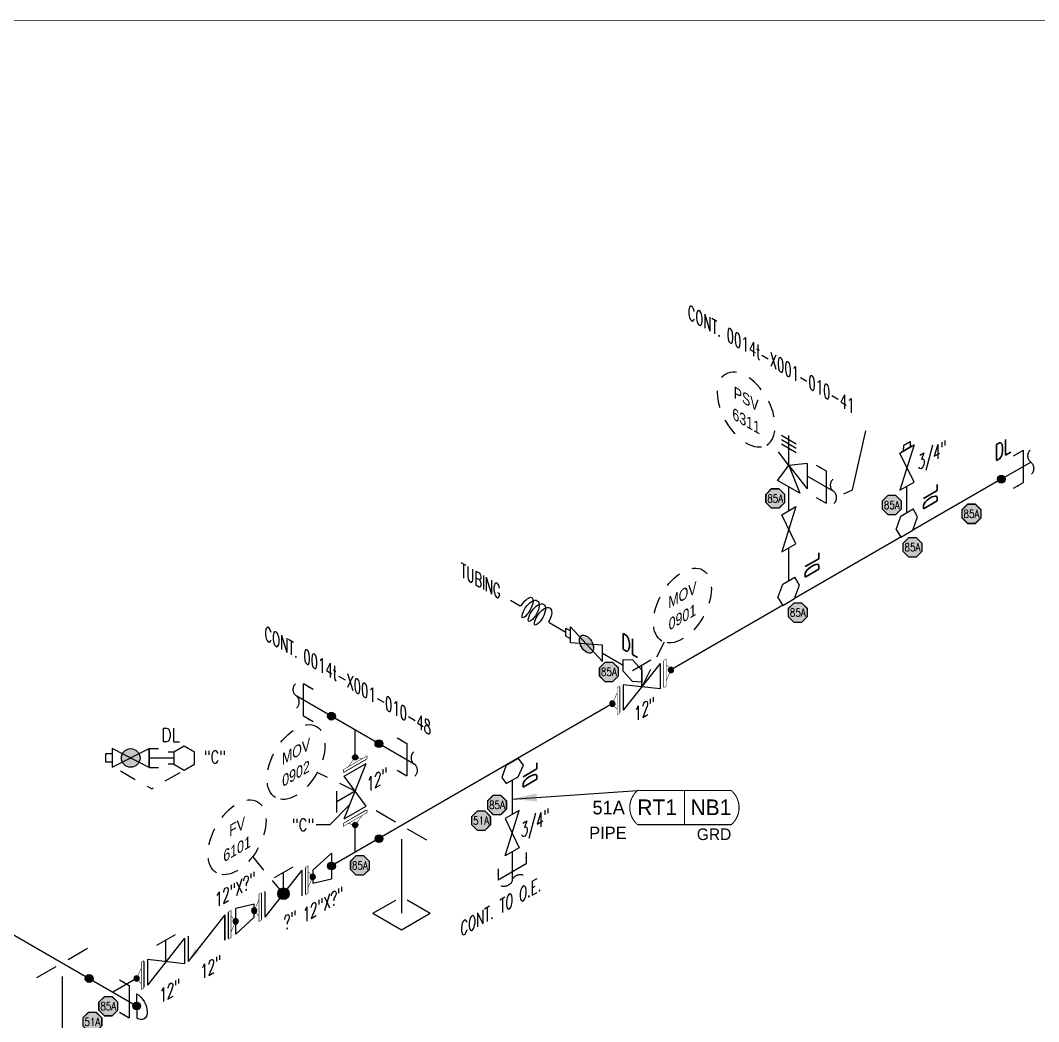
# Model space of a CAD drawing. Header units: inches. Extents: x 0 to 17.2, y 0 to 11.2.
# Drawn here: x 5.85 to 13.31, y 3.79 to 11.13 of the extents above; entities that cross this region are included whole.
import ezdxf
from ezdxf.enums import TextEntityAlignment as Align

# ---------------------------------------------------------------- set-up
doc = ezdxf.new("R2010")
doc.units = ezdxf.units.IN
doc.header["$MEASUREMENT"] = 0
doc.linetypes.add('HIDDEN2', pattern=[0.1875, 0.125, -0.0625])
for name, color, linetype in [('3', 1, 'Continuous'), ('BORDER', 3, 'Continuous'), ('COMP', 1, 'Continuous'), ('Continuation', 7, 'Continuous'), ('DL', 20, 'Continuous'), ('FITTINGS', 4, 'Continuous'), ('PART_PCML', 7, 'Continuous'), ('PART_SelectedCML_RT', 132, 'Continuous'), ('PIPE-ANNO', 150, 'HIDDEN2'), ('TEXT', 7, 'Continuous'), ('UNAS.PIPE', 251, 'Continuous'), ('WELD POINTS', 41, 'Continuous'), ('Welds', 7, 'Continuous')]:
    doc.layers.add(name, color=color, linetype=linetype)
doc.layers.add('PIPE', color=7, linetype='Continuous', lineweight=30)
doc.styles.add('CMLPAS', font='')
doc.styles.add('ISO00', font='romand.shx', dxfattribs={"width": 0.85, "height": 0.05})
doc.styles.add('ISO30', font='simplex.shx', dxfattribs={"width": 0.85, "oblique": 30, "height": 0.075})
doc.styles.add('ISO330', font='romand.shx', dxfattribs={"width": 0.85, "height": 0.05})
doc.styles.add('PART_Standard', font='romans', dxfattribs={"width": 0.8, "height": 0.09})
doc.styles.add('Richmond', font='arial.ttf')
doc.styles.add('SIMPLEX', font='ROMANS')
doc.styles.get("Standard").update_dxf_attribs({"font": 'arial.ttf'})
doc.styles.get('CMLPAS').set_extended_font_data('Cordia New')
doc.dimstyles.new('Richmond', dxfattribs={"dimtxt": 0.18, "dimasz": 0.18, "dimexe": 0.18, "dimexo": 0.0625, "dimgap": 0.09, "dimtad": 0, "dimtih": 1, "dimtoh": 1, "dimdec": 4, "dimzin": 0, "dimdsep": 46, "dimtxsty": 'Richmond', "dimcen": 0.09, "dimadec": 0, "dimazin": 0, "dimtfac": 1, "dimtdec": 4, "dimtofl": 0, "dimtmove": 0, "dimatfit": 3, "dimfxl": 1, "dimtolj": 1, "dimtzin": 0, "dimarcsym": 0})
doc.dimstyles.get("Standard").update_dxf_attribs({"dimtxt": 0.18, "dimasz": 0.18, "dimexe": 0.18, "dimexo": 0.0625, "dimgap": 0.09, "dimtad": 0, "dimtih": 1, "dimtoh": 1, "dimdec": 4, "dimzin": 0, "dimdsep": 46, "dimtxsty": 'Standard', "dimcen": 0.09, "dimadec": 0, "dimazin": 0, "dimtfac": 1, "dimtdec": 4, "dimtofl": 0, "dimtmove": 0, "dimatfit": 3, "dimfxl": 1, "dimtolj": 1, "dimtzin": 0, "dimarcsym": 0})

# ---------------------------------------------------------------- blocks, each defined once
blk = doc.blocks.new('O-let 4')
at = {"layer": 'FITTINGS', "linetype": 'ByBlock'}
for p, q in [((-0.1013, 0.0417), (-0.0338, 0.0377)), ((-0.1013, -0.0457), (-0.1013, 0.0417)), ((-0.0338, 0.0377), (0.0338, -0.0377)), ((-0.0338, -0.1212), (-0.1013, -0.0457)), ((0.0338, -0.0377), (0.0338, -0.1251)), ((0.0338, -0.1251), (-0.0338, -0.1212))]:
    blk.add_line(p, q, dxfattribs=at)
blk = doc.blocks.new('Bleeder Valve 6')
at = {"layer": 'FITTINGS', "linetype": 'ByBlock'}
for p, q in [((-0.2706, 0.1266), (-0.2706, 0.1855)), ((-0.2706, 0.1855), (-0.2362, 0.1656)), ((-0.2362, 0.1362), (-0.2362, 0.1953)), ((-0.2362, 0.1953), (0, -0.0594)), ((-0.2362, 0.1068), (-0.2706, 0.1266)), ((-0.2362, 0.0771), (-0.2362, 0.1362)), ((0, 0.0594), (-0.2362, 0.0771)), ((0, -0.0594), (0, 0.0594))]:
    blk.add_line(p, q, dxfattribs=at)
blk = doc.blocks.new('Bleeder 8')
at = {"layer": 'PIPE', "linetype": 'Continuous'}
blk.add_line((-0.1351, 0.0794), (-0.2864, 0.1668), dxfattribs=at)
for name, p in [('Bleeder Valve 6', (-0.2864, 0.1668)), ('O-let 4', (-0.0338, 0.0814))]:
    blk.add_blockref(name, p)
blk = doc.blocks.new('DL_330')
at = {"layer": 'DL', "style": 'ISO330', "oblique": 330, "width": 0.85}
blk.add_text('DL', height=0.1, rotation=330, dxfattribs=at).set_placement((0, 0))
blk = doc.blocks.new('3-Loop')
at = {"layer": 'PIPE', "ltscale": 0.5}
for points in [[(-0.4677, 0), (-0.3865, 0)], [(-0.1397, 0), (0, 0)]]:
    blk.add_lwpolyline(points, dxfattribs=at)
for centre, major_axis, ratio, start_param, end_param in [((-0.3432, -0.0009), (0.0023, -0.0946), 0.379153, 4.759988, 8.496899), ((-0.2982, -0.0017), (-0.0037, 0.0937), 0.498281, 0.882377, 5.362584), ((-0.2457, -0.0017), (-0.0037, 0.0937), 0.498281, 0.882377, 5.362568), ((-0.193, -0.0017), (-0.0037, 0.0937), 0.498281, 0.882377, 4.632135)]:
    blk.add_ellipse(centre, major_axis=major_axis, ratio=ratio, start_param=start_param, end_param=end_param, dxfattribs=at)
at = {"layer": 'PIPE'}
for points in [[(-0.3159, 0.0565), (-0.3266, 0.0807), (-0.3367, 0.0564), (-0.3367, 0.0564)], [(-0.2633, 0.0565), (-0.2741, 0.0807), (-0.2841, 0.0564), (-0.2841, 0.0564)], [(-0.2107, 0.0565), (-0.2214, 0.0807), (-0.2314, 0.0564), (-0.2314, 0.0564)], [(-0.3791, -0.0064), (-0.3793, 0), (-0.3865, 0), (-0.3865, 0)], [(-0.1397, 0), (-0.1462, 0), (-0.1461, -0.0074), (-0.1461, -0.0074)]]:
    blk.add_open_spline(points, degree=3, dxfattribs=at)
blk = doc.blocks.new('1_Text_330')
at = {"layer": 'TEXT', "style": 'PART_Standard', "oblique": 330, "width": 0.8}
blk.add_attdef('3/4"', (0, 0), '', height=0.09, rotation=330, dxfattribs=at)
blk = doc.blocks.new('Border')
at = {"layer": 'BORDER', "const_width": 0.005}
blk.add_lwpolyline([(0.25, 0.25), (17.25, 0.25), (17.25, 11.25), (0.25, 11.25)], close=True, dxfattribs=at)
blk = doc.blocks.new('*U90')
blk.add_wipeout([(-0.0436, 0.0252), (-0.079, 0.1231), (-0.0454, 0.1812), (0.0436, 0.1298), (0.079, 0.0319), (0.0436, -0.0252)])
at = {"layer": 'FITTINGS', "linetype": 'Continuous'}
for p, q in [((-0.079, 0.1231), (-0.0454, 0.1812)), ((0.0436, 0.1298), (-0.0454, 0.1812)), ((-0.0436, 0.0252), (-0.079, 0.1231)), ((0.079, 0.0319), (0.0436, 0.1298)), ((0.0436, -0.0252), (-0.0436, 0.0252)), ((0.079, 0.0319), (0.0436, -0.0252))]:
    blk.add_line(p, q, dxfattribs=at)
blk = doc.blocks.new('DL_Vert_330')
at = {"layer": 'DL', "style": 'ISO30', "oblique": 330, "width": 0.85}
blk.add_text('DL', height=0.1, rotation=90, dxfattribs=at).set_placement((0, 0))
blk = doc.blocks.new('*U95')
blk.add_wipeout([(0.0515, -0.1067), (-0.0515, -0.1661), (0, 0), (-0.0515, 0.1067), (0.0515, 0.1661), (0, 0)]).dxf.layer = 'FITTINGS'
at = {"layer": 'FITTINGS'}
blk.add_lwpolyline([(0.0515, -0.1067), (-0.0515, 0.1067), (0.0515, 0.1661), (-0.0515, -0.1661)], close=True, dxfattribs=at)
blk = doc.blocks.new('3_VALVE_THREAD_PSV_330')
at = {"color": 0, "linetype": 'ByBlock', "lineweight": -2}
for p, q in [((0.0538, 0.1564), (-0.0538, 0.2186)), ((0.0538, 0.1252), (-0.0538, 0.1873)), ((0.0538, 0.0939), (-0.0538, 0.1561))]:
    blk.add_line(p, q, dxfattribs=at)
blk.add_wipeout([(0.1353, 0.0156), (0, 0), (-0.0812, -0.1094), (0.0812, -0.2031), (0, 0), (0.1353, -0.1719)], dxfattribs=at)
for p, q in [((0, 0), (0, 0.2187)), ((0.1353, 0.0156), (0, 0)), ((0.1353, 0.0156), (0.1353, -0.1719)), ((-0.0812, -0.1094), (0, 0)), ((0, 0), (0.1353, -0.1719)), ((0, 0), (0.0812, -0.2031)), ((0.0812, -0.2031), (-0.0812, -0.1094))]:
    blk.add_line(p, q, dxfattribs=at)
blk = doc.blocks.new('1_BREAK-PIPE_PIPE_00')
at = {"color": 0, "linetype": 'ByBlock', "lineweight": -2}
for centre, major_axis in [((-0.03, 0.092), (0, -0.101)), ((0.03, -0.092), (0, 0.101))]:
    blk.add_ellipse(centre, major_axis=major_axis, ratio=0.711978, start_param=0.427466, end_param=3.141593, dxfattribs=at)
blk = doc.blocks.new('1_Tilde_00')
at = {"layer": 'PIPE-ANNO', "xscale": -0.5000000000000001, "yscale": 0.5, "zscale": 0.5}
blk.add_blockref('1_BREAK-PIPE_PIPE_00', (0, 0), dxfattribs=at)
blk = doc.blocks.new('2_PLUG_PIPE_30')
at = {"color": 0, "linetype": 'ByBlock', "lineweight": -2}
blk.add_wipeout([(0, 0.0231), (0, -0.0231), (0.0551, -0.0133), (0.0551, 0.0037), (0.0903, 0.0241), (0.0903, 0.0802), (0.0551, 0.0599), (0.0551, 0.0769)], dxfattribs=at)
for p, q in [((0.0551, 0.0769), (0, 0.0231)), ((0.0903, 0.0802), (0.0551, 0.0599)), ((0.0551, 0.0769), (0.0551, -0.0133)), ((0.0903, 0.0241), (0.0903, 0.0802)), ((0, 0.0231), (0, -0.0231)), ((0.0551, 0.0037), (0.0903, 0.0241)), ((0, -0.0231), (0.0551, -0.0133))]:
    blk.add_line(p, q, dxfattribs=at)
blk = doc.blocks.new('1_ID-BUBBLE_INSTRUMENT_330')
at = {"color": 0, "linetype": 'ByBlock', "lineweight": -2, "extrusion": (0, 0, -1)}
blk.add_ellipse((0, 0), major_axis=(0.1502, -0.2601), ratio=0.57735, dxfattribs=at)
at = {"color": 0, "linetype": 'ByBlock', "lineweight": -2, "oblique": 330}
for tag, p in [('INST.TYPE', (0.0187, 0.067)), ('NUM', (0.0187, -0.0943))]:
    blk.add_attdef(tag, text='', height=0.075, rotation=330, dxfattribs=at).set_placement(p, align=Align.MIDDLE_CENTER)
blk = doc.blocks.new('2_WELD_SINGLE_00')
at = {"linetype": 'ByBlock', "lineweight": -2}
h = blk.add_hatch(color=0, dxfattribs=at)
edge = h.paths.add_edge_path()
edge.add_arc((0, 0), 0.0286, 0, 360)
at = {"color": 0, "linetype": 'ByBlock', "lineweight": -2}
blk.add_circle((0, 0), 0.0286, dxfattribs=at)
blk = doc.blocks.new('3_VALVE_FLANGE_GATE_30')
at = {"color": 0, "linetype": 'ByBlock', "lineweight": -2}
blk.add_wipeout([(-0.1624, -0.1875), (-0.1353, -0.1719), (0, 0), (0.1353, -0.0156), (0.1624, 0), (0.1624, 0.1875), (0.1353, 0.1719), (0, 0), (-0.1353, 0.0156), (-0.1624, 0)], dxfattribs=at)
for p, q in [((0.1353, 0.1719), (-0.1353, -0.1719)), ((0.0677, 0.1953), (-0.0677, 0.1172)), ((0, 0), (0, 0.1563)), ((0.1353, 0.1719), (0.1353, -0.0156)), ((0.1624, 0.1875), (0.1624, 0)), ((-0.1624, 0), (-0.1624, -0.1875)), ((-0.1353, 0.0156), (-0.1353, -0.1719)), ((0.1353, -0.0156), (-0.1353, 0.0156))]:
    blk.add_line(p, q, dxfattribs=at)
blk = doc.blocks.new('AM9A04')
at = {"linetype": 'Continuous', "const_width": 0.01}
blk.add_lwpolyline([(0, -0.289), (0, 0.289), (-0.05, 0.318), (-0.05, -0.26)], close=True, dxfattribs=at)
at = {"const_width": 0.01}
blk.add_lwpolyline([(-0.05, -0.144), (-0.15, 0.087), (-0.05, 0.202)], dxfattribs=at)
blk = doc.blocks.new('A09')
at = {"layer": 'Welds'}
h = blk.add_hatch(color=256, dxfattribs=at)
h.dxf.hatch_style = 1
h.paths.add_polyline_path([(-0.03, 0, 1), (0.03, 0, 1)])
blk.add_circle((0, 0), 0.03, dxfattribs=at)
blk = doc.blocks.new('*U81')
blk.add_wipeout([(0.052, -0.03), (0.0173, -0.07), (0.0173, -0.1101), (0, -0.1001), (0, 0.1001), (0.0173, 0.0901), (0.0173, 0.05)]).dxf.layer = 'COMP'
at = {"layer": '3', "xscale": 0.65, "yscale": 0.65, "zscale": 0.65}
blk.add_blockref('A09', (0.052, -0.03), dxfattribs=at)
at = {"layer": 'COMP', "xscale": 0.3466300616258731, "yscale": 0.3466300616258731, "zscale": 0.3466300616258731, "rotation": 180}
blk.add_blockref('AM9A04', (0, 0), dxfattribs=at)
blk = doc.blocks.new('1_Text_30')
at = {"layer": 'TEXT', "style": 'PART_Standard', "oblique": 30, "width": 0.8}
blk.add_attdef('TEXT', (0, 0), '', height=0.09, rotation=30, dxfattribs=at)
blk = doc.blocks.new('4_SUPPORT_I-BEAM_30')
at = {"color": 0, "linetype": 'ByBlock', "lineweight": -2}
for p, q in [((-0.0435, 0.0251), (-0.1857, 0.1072)), ((0.1857, -0.1072), (0.0435, -0.0251))]:
    blk.add_line(p, q, dxfattribs=at)
blk = doc.blocks.new('4_SUPPORT_PLATE_00')
at = {"color": 0, "linetype": 'ByBlock', "lineweight": -2}
for p, q in [((0, -0.1), (0, -0.6425)), ((-0.2097, -0.6425), (-0.042, -0.5457)), ((0.0407, -0.5449), (0.2097, -0.6425)), ((-0.2097, -0.6425), (0, -0.7636)), ((0, -0.7636), (0.2097, -0.6425))]:
    blk.add_line(p, q, dxfattribs=at)
blk = doc.blocks.new('DL_30')
at = {"layer": 'DL', "style": 'ISO30', "oblique": 30, "width": 0.85}
blk.add_text('DL', height=0.1, rotation=30, dxfattribs=at).set_placement((-0.2098, 0.0365))
blk = doc.blocks.new('1_ID-BUBBLE_INSTRUMENT_30')
at = {"color": 0, "linetype": 'ByBlock', "lineweight": -2}
blk.add_ellipse((0, 0), major_axis=(-0.1502, -0.2601), ratio=0.57735, dxfattribs=at)
at = {"color": 0, "linetype": 'ByBlock', "lineweight": -2, "oblique": 30}
for tag, p in [('INST.TYPE', (-0.0187, 0.067)), ('NUM', (-0.0187, -0.0943))]:
    blk.add_attdef(tag, text='', height=0.075, rotation=30, dxfattribs=at).set_placement(p, align=Align.MIDDLE_CENTER)
blk = doc.blocks.new('2_REDUCER_THREAD_CONCENTRIC_30')
at = {"color": 0, "linetype": 'ByBlock', "lineweight": -2}
blk.add_wipeout([(0.0677, 0.0859), (-0.0677, 0.0547), (-0.0677, -0.1328), (0.0677, -0.0078)], dxfattribs=at)
for p, q in [((0.0677, 0.0859), (-0.0677, 0.0547)), ((0.0677, -0.0078), (0.0677, 0.0859)), ((-0.0677, -0.1328), (-0.0677, 0.0547)), ((0.0677, -0.0078), (-0.0677, -0.1328))]:
    blk.add_line(p, q, dxfattribs=at)
blk = doc.blocks.new('3_VALVE_FLANGE_BUTTERFLY_30')
at = {"color": 0, "linetype": 'ByBlock', "lineweight": -2}
blk.add_wipeout([(-0.1624, 0), (0.1624, 0.1875), (0.1624, 0), (-0.1624, -0.1875)], dxfattribs=at)
at = {"linetype": 'ByBlock', "lineweight": -2}
blk.add_hatch(color=0, dxfattribs=at).paths.add_polyline_path([(-0.0424, 0, 1), (0.0424, 0, 1)])
at = {"color": 0, "linetype": 'ByBlock', "lineweight": -2}
for p, q in [((0.1353, 0.1719), (-0.1353, -0.1719)), ((0.0677, 0.1953), (-0.0677, 0.1172)), ((0, 0), (0, 0.1563)), ((0.1353, 0.1719), (0.1353, -0.0156)), ((0.1624, 0.1875), (0.1624, 0)), ((-0.1624, 0), (-0.1624, -0.1875)), ((-0.1353, 0.0156), (-0.1353, -0.1719))]:
    blk.add_line(p, q, dxfattribs=at)
blk.add_circle((0, 0), 0.0424, dxfattribs=at)
blk = doc.blocks.new('3_VALVE_FLANGE_CHECK_30')
at = {"color": 0, "linetype": 'ByBlock', "lineweight": -2}
blk.add_wipeout([(0.1624, 0.1875), (-0.1624, 0), (-0.1624, -0.1875), (0.1624, 0)], dxfattribs=at)
for p, q in [((-0.1353, -0.1719), (0.1353, 0.1719)), ((0.1353, -0.0156), (0.1353, 0.1719)), ((0.1353, 0.1719), (0.1353, -0.0156)), ((0.1624, 0.1875), (0.1624, 0)), ((-0.1624, 0), (-0.1624, -0.1875)), ((-0.1353, -0.1719), (-0.1353, 0.0156)), ((-0.1353, 0.0156), (-0.1353, -0.1719))]:
    blk.add_line(p, q, dxfattribs=at)
blk.add_solid([(0.0541, 0.0979), (0.1353, 0.1719), (0.0825, 0.0756)], dxfattribs=at)
blk = doc.blocks.new('*U103')
at = {"layer": 'WELD POINTS'}
for p, rotation in [((0.174, 0.1004), 120.0000000000007), ((-0.174, -0.1004), 29.99999999999995)]:
    blk.add_blockref('2_WELD_SINGLE_00', p, dxfattribs=dict(at, rotation=rotation))
blk = doc.blocks.new('O-let 5')
at = {"layer": 'FITTINGS', "linetype": 'Continuous'}
for p, q in [((-0.0504, 0), (-0.1007, -0.0872)), ((0.0504, 0), (-0.0504, 0)), ((0.1007, -0.0872), (0.0504, 0)), ((-0.1007, -0.0872), (-0.0504, -0.1744)), ((0.0504, -0.1744), (0.1007, -0.0872)), ((-0.0504, -0.1744), (0.0504, -0.1744))]:
    blk.add_line(p, q, dxfattribs=at)
blk = doc.blocks.new('Bleeder Valve 7')
at = {"layer": 'FITTINGS'}
for p, q in [((-0.0264, 0.2338), (-0.0264, 0.277)), ((0.0272, 0.277), (-0.0264, 0.277)), ((0.0272, 0.2338), (0.0272, 0.277))]:
    blk.add_line(p, q, dxfattribs=at)
at = {"layer": 'FITTINGS', "linetype": 'ByBlock'}
for p, q in [((-0.0594, 0), (0.0594, 0.2338)), ((0.0004, 0.2338), (-0.0587, 0.2338)), ((-0.0587, 0.2338), (0.0594, 0)), ((0.0594, 0.2338), (0.0004, 0.2338)), ((0.0594, 0), (-0.0594, 0))]:
    blk.add_line(p, q, dxfattribs=at)
blk = doc.blocks.new('3_Bleeder_00')
at = {"layer": 'PIPE', "linetype": 'Continuous'}
blk.add_line((0, 0.0981), (0, 0.2158), dxfattribs=at)
for name, p, xscale, yscale, zscale in [('Bleeder Valve 7', (0.0007, 0.2158), 0.75, 0.75, 0.75), ('O-let 5', (0, 0.0981), 0.5625, 0.5625, 0.5625)]:
    blk.add_blockref(name, p, dxfattribs=dict(xscale=xscale, yscale=yscale, zscale=zscale))
blk = doc.blocks.new('2_SOCKET_SINGLE_00')
at = {"color": 0, "linetype": 'ByBlock', "lineweight": -2}
for p, q in [((0, -0.125), (0, 0.125)), ((0, 0.125), (0.125, 0.125)), ((0, -0.125), (0.125, -0.125))]:
    blk.add_line(p, q, dxfattribs=at)
blk = doc.blocks.new('1_Cont_0')
at = {"layer": 'Continuation', "style": 'PART_Standard', "width": 0.8}
blk.add_attdef('CONT', (0, 0), '', height=0.09, dxfattribs=at)
blk = doc.blocks.new('DL_00')
at = {"layer": 'DL', "style": 'ISO00', "width": 0.85}
blk.add_text('DL', height=0.1, dxfattribs=at).set_placement((0, 0))
blk = doc.blocks.new('1_Cont_330')
at = {"layer": 'Continuation', "style": 'PART_Standard', "oblique": 330, "width": 0.8}
blk.add_attdef('CONT.', (0, 0), '', height=0.09, rotation=330, dxfattribs=at)
blk = doc.blocks.new('*U110')
at = {"layer": 'WELD POINTS'}
for p, rotation in [((-0.174, 0.1004), 330.000000000002), ((0.174, -0.1004), 59.99999999999746)]:
    blk.add_blockref('2_WELD_SINGLE_00', p, dxfattribs=dict(at, rotation=rotation))
blk = doc.blocks.new('O-let 1')
at = {"layer": 'FITTINGS', "linetype": 'ByBlock'}
for p, q in [((-0.0439, -0.0254), (0.0439, 0.0254)), ((0.0827, -0.0263), (0.0439, 0.0254)), ((-0.0439, -0.0254), (-0.0768, -0.1149)), ((0.0437, -0.1104), (0.0827, -0.0263)), ((-0.0768, -0.1149), (-0.0428, -0.1603)), ((-0.0428, -0.1603), (0.0437, -0.1104))]:
    blk.add_line(p, q, dxfattribs=at)
blk = doc.blocks.new('1_Tilde_30')
at = {"layer": 'PIPE-ANNO', "xscale": -0.5000000000000001, "yscale": 0.5000000000000001, "zscale": 0.5000000000000001, "rotation": 114.4010914305396}
blk.add_blockref('1_BREAK-PIPE_PIPE_00', (0, 0), dxfattribs=at)
blk = doc.blocks.new('1_Cont_30')
at = {"layer": 'Continuation', "style": 'PART_Standard', "oblique": 30, "width": 0.8}
blk.add_attdef('CONT', (0, 0), '', height=0.09, rotation=30, dxfattribs=at)
blk = doc.blocks.new('PART_PCML')
blk.add_hatch(color=0).paths.add_polyline_path([(-0.0699, -0.029), (-0.029, -0.0699), (0.029, -0.0699), (0.0699, -0.029), (0.0699, 0.029), (0.029, 0.0699), (-0.029, 0.0699), (-0.0699, 0.029)])
at = {"color": 7, "const_width": 0.009}
blk.add_lwpolyline([(-0.0699, 0.029), (-0.029, 0.0699), (0.029, 0.0699), (0.0699, 0.029), (0.0699, -0.029), (0.029, -0.0699), (-0.029, -0.0699), (-0.0699, -0.029), (-0.0699, 0.029), (-0.029, 0.0699)], dxfattribs=at)
at = {"color": 18, "true_color": 0x000000}
blk.add_lwpolyline([(-0.029, 0.0699), (-0.0699, 0.029), (-0.0699, -0.029), (-0.029, -0.0699), (0.029, -0.0699), (0.0699, -0.029), (0.0699, 0.029), (0.029, 0.0699)], close=True, dxfattribs=at)
at = {"color": 7, "true_color": 0xffffff, "style": 'SIMPLEX', "width": 0.8, "flags": 1}
for tag, p in [('CIRCUIT', (-0.0939, 0.0889)), ('DM', (-0.0527, -0.1332)), ('TYPE', (-0.0749, -0.2043))]:
    blk.add_attdef(tag, p, '', height=0.0586, dxfattribs=at)
at = {"color": 7, "true_color": 0xffffff, "style": 'SIMPLEX', "width": 0.8}
blk.add_attdef('DMDISP', text='', height=0.0586, dxfattribs=at).set_placement((0, 0), align=Align.MIDDLE_CENTER)
blk = doc.blocks.new('CMLPAS')
at = {"const_width": 0.008}
blk.add_lwpolyline([(0.0625, 0.125, 0.454441), (0.0625, -0.125), (0.75, -0.125, 0.454441), (0.75, 0.125)], format="xyb", close=True, dxfattribs=at)
blk.add_lwpolyline([(0.4063, -0.125), (0.4063, 0.125)], dxfattribs=at)
at = {"style": 'CMLPAS', "flags": 1}
for tag, p in [('STATE', (0.75, 0.6229)), ('DL', (0.75, 0.4817)), ('CIRCUIT', (0.75, 0.3405)), ('SUBSINTERVAL(MONTHS)', (-0.0251, -0.3355)), ('OLD_ID', (0.75, -0.3366)), ('OLD_NDE', (0.75, -0.4778)), ('OLD_ENTY', (0.7411, -0.6357)), ('SIZE', (0.7473, -0.7611)), ('SPEC', (0.7473, -0.9022)), ('JUSTIFY', (0.7473, -1.0434)), ('COMMENTS', (0.7473, -1.1846)), ('OLD_ASSET', (0.75, -1.3262)), ('SCHED', (0.7371, -1.4689)), ('NOM_THICK', (0.7521, -1.6102)), ('CORR_ALLOW', (0.763, -1.7453)), ('TML_STATUS', (0.7723, -1.8777)), ('FLOW_ORDER', (0.7785, -2.1301))]:
    blk.add_attdef(tag, text='', height=0.1, dxfattribs=at).set_placement(p, align=Align.MIDDLE_RIGHT)
at = {"style": 'CMLPAS'}
for tag, height, p in [('CHILD', 0.25, (0.75, 0.269)), ('###', 0.115, (0.75, 0.002)), ('ACCESS', 0.085, (0.75, -0.1954))]:
    blk.add_attdef(tag, text='', height=height, dxfattribs=at).set_placement(p, align=Align.MIDDLE_RIGHT)
at = {"color": 152, "style": 'CMLPAS'}
for tag, height, p in [('SPECIAL', 0.085, (0.4055, 0.1897)), ('DM-TYPE', 0.1, (-0.03, 0)), ('COMP', 0.09, (-0.0174, -0.185))]:
    blk.add_attdef(tag, text='', height=height, dxfattribs=at).set_placement(p, align=Align.MIDDLE_RIGHT)
at = {"style": 'CMLPAS'}
blk.add_attdef('NDE', text='', height=0.115, dxfattribs=at).set_placement((0.206, 0.002), align=Align.MIDDLE_CENTER)
blk = doc.blocks.new('*U108')
at = {"color": 20, "linetype": 'ByBlock', "ltscale": 0.7}
blk.add_line((-0.0541, -0.1498), (-0.0541, 0.0873), dxfattribs=at)
for points in [[(-0.1257, 0.0459), (-0.0541, 0.0873)], [(-0.1257, -0.191), (-0.0541, -0.1498)]]:
    blk.add_leader(points, dimstyle='Richmond', override={"dimasz": 0.04, "dimgap": 0.09, "dimtad": 0}, dxfattribs=at)
blk = doc.blocks.new('*U89')
at = {"color": 20, "linetype": 'ByBlock', "ltscale": 0.7}
blk.add_line((-0.0541, 0.1498), (-0.0541, -0.0873), dxfattribs=at)
for points in [[(-0.1257, 0.191), (-0.0541, 0.1498)], [(-0.1257, -0.0459), (-0.0541, -0.0873)]]:
    blk.add_leader(points, dimstyle='Richmond', override={"dimasz": 0.04, "dimgap": 0.09, "dimtad": 0}, dxfattribs=at)
blk = doc.blocks.new('*U112')
at = {"color": 20, "linetype": 'ByBlock', "ltscale": 0.7}
blk.add_line((0.1026, 0.1218), (-0.1026, 0.0032), dxfattribs=at)
for points in [[(0.1026, 0.2043), (0.1026, 0.1218)], [(-0.1026, 0.0859), (-0.1026, 0.0032)]]:
    blk.add_leader(points, dimstyle='Richmond', override={"dimasz": 0.04, "dimgap": 0.09, "dimtad": 0}, dxfattribs=at)

msp = doc.modelspace()

# ---------------------------------------------------------------- hatches: boundary and pattern name
at = {"layer": 'FITTINGS'}
h = msp.add_hatch(color=256, dxfattribs=at)
h.dxf.hatch_style = 1
edge = h.paths.add_edge_path()
edge.add_ellipse((9.9962, 6.557), major_axis=(0.0363, -0.0629), ratio=0.57735, start_angle=0, end_angle=360)
h = msp.add_hatch(color=256, dxfattribs=at)
h.dxf.hatch_style = 1
edge = h.paths.add_edge_path()
edge.add_arc((6.6554, 5.723), 0.0685, 0, 360)

# ---------------------------------------------------------------- linework, layer by layer
at = {"layer": 'FITTINGS', "linetype": 'ByBlock'}
for p, q in [((9.5032, 5.3377), (9.4003, 5.2783)), ((9.4008, 5.0058), (9.5032, 5.3377)), ((9.4003, 5.2783), (9.5031, 5.0648)), ((9.4519, 5.0353), (9.4008, 5.0058)), ((9.5031, 5.0648), (9.4519, 5.0353))]:
    msp.add_line(p, q, dxfattribs=at)
at = {"layer": 'FITTINGS'}
msp.add_circle((6.6554, 5.723), 0.0685, dxfattribs=at)
msp.add_ellipse((9.9962, 6.557), major_axis=(0.0363, -0.0629), ratio=0.57735, dxfattribs=at)
at = {"layer": 'PIPE'}
for p, q in [((12.3443, 7.366), (12.3443, 7.9865)), ((11.4782, 6.866), (11.4782, 7.866)), ((13.0363, 7.7656), (6.525, 4.0063)), ((8.3009, 5.0315), (8.3009, 5.6675)), ((4.186, 5.3567), (6.699, 3.9058))]:
    msp.add_line(p, q, dxfattribs=at)
at = {"layer": 'PIPE', "linetype": 'Continuous'}
msp.add_line((9.4518, 5.5604), (9.4518, 5.308), dxfattribs=at)
at = {"layer": 'PIPE-ANNO'}
for p in [(6.5805, 5.6287), (7.0144, 5.6147)]:
    msp.add_line(p, (6.8096, 5.4965), dxfattribs=at)
at = {"layer": 'UNAS.PIPE'}
for p, q in [((11.4782, 7.866), (11.8063, 7.6766)), ((13.0363, 7.7656), (13.2528, 7.8906)), ((8.3009, 5.6675), (8.3009, 5.9284)), ((9.4519, 5.0353), (9.4519, 4.8253))]:
    msp.add_line(p, q, dxfattribs=at)
msp.add_lwpolyline([(11.8832, 7.659), (11.9449, 7.6881), (12.0428, 8.119)], dxfattribs=at)

# ---------------------------------------------------------------- block references
for name, p in [('DL_30', (13.1987, 7.8593)), ('1_Tilde_00', (13.2528, 7.8906)), ('1_Tilde_00', (11.8063, 7.6766)), ('DL_Vert_330', (12.5661, 7.5917)), ('DL_Vert_330', (11.7001, 7.0917)), ('DL_00', (6.8782, 5.8412)), ('1_Tilde_00', (8.7339, 5.6784)), ('1_Tilde_30', (9.4519, 4.8253))]:
    msp.add_blockref(name, p)
at = {"rotation": 180}
msp.add_blockref('1_Tilde_00', (7.8678, 6.1784), dxfattribs=at)
at = {"layer": 'BORDER'}
msp.add_blockref('Border', (-0.125, -0.125), dxfattribs=at)
at = {"layer": 'Continuation'}
for name, p, values in [('1_Cont_330', (10.7382, 8.944), {'CONT.': 'CONT. 0014t-X001-010-41'}), ('1_Cont_330', (7.6358, 6.5906), {'CONT.': 'CONT. 0014t-X001-010-48'}), ('1_Cont_0', (7.1905, 5.6852), {'CONT': '"C"'}), ('1_Cont_0', (7.8369, 5.1878), {'CONT': '"C"'}), ('1_Cont_30', (9.0723, 4.4125), {'CONT': 'CONT. TO O.E.'})]:
    msp.add_blockref(name, p, dxfattribs=at).add_auto_attribs(values)
at = {"layer": 'DL'}
for name, p in [('*U108', (13.2528, 7.8906)), ('*U89', (11.8063, 7.6766)), ('DL_330', (10.2534, 6.5264)), ('*U89', (8.7339, 5.6784)), ('DL_Vert_330', (9.6331, 5.552)), ('*U112', (9.4519, 4.8253))]:
    msp.add_blockref(name, p, dxfattribs=at)
at = {"layer": 'DL', "rotation": 180}
msp.add_blockref('*U89', (7.8678, 6.1784), dxfattribs=at)
at = {"layer": 'FITTINGS'}
for name, p in [('Bleeder 8', (10.4007, 6.322)), ('O-let 1', (9.4513, 5.6957)), ('4_SUPPORT_I-BEAM_30', (8.6399, 5.2273)), ('4_SUPPORT_PLATE_00', (8.6399, 5.2273)), ('4_SUPPORT_PLATE_00', (6.1533, 4.2208))]:
    msp.add_blockref(name, p, dxfattribs=at)
for name, p, xscale, yscale, zscale, rotation in [('3_Bleeder_00', (7.1241, 5.7217), 1.542777957453313, 1.542777957453313, 1.542777957453313, 90), ('2_SOCKET_SINGLE_00', (6.7911, 5.7228), 0.5501303242518113, 0.5501303242518113, 0.5501303242518113, 0.004723955076409252), ('2_SOCKET_SINGLE_00', (6.9727, 5.7217), 0.3495549157099916, 0.3495549157099916, 0.3495549157099916, 180)]:
    msp.add_blockref(name, p, dxfattribs=dict(at, xscale=xscale, yscale=yscale, zscale=zscale, rotation=rotation))
at = {"layer": 'FITTINGS', "xscale": -1}
msp.add_blockref('4_SUPPORT_I-BEAM_30', (6.1533, 4.2208), dxfattribs=at)
at = {"layer": 'PART_PCML', "color": 13}
for p in [(12.818, 7.5118), (9.3404, 5.3783), (8.3352, 4.9357), (6.4913, 3.9037)]:
    msp.add_blockref('PART_PCML', p, dxfattribs=at).add_auto_attribs({'DMDISP': '85A'})
at = {"layer": 'PART_PCML', "color": 96}
for p in [(9.2235, 5.2636), (6.3744, 3.7889)]:
    msp.add_blockref('PART_PCML', p, dxfattribs=at).add_auto_attribs({'DMDISP': '51A'})
at = {"layer": 'PART_SelectedCML_RT'}
msp.add_blockref('CMLPAS', (10.3076, 5.3593), dxfattribs=at).add_auto_attribs({'###': 'NB1', 'NDE': 'RT1', 'DM-TYPE': '51A', 'COMP': 'PIPE', 'ACCESS': 'GRD'})
at = {"layer": 'PIPE', "ltscale": 0.5, "xscale": -1, "rotation": 150}
msp.add_blockref('3-Loop', (9.8437, 6.6448), dxfattribs=at)
at = {"layer": 'PIPE-ANNO'}
msp.add_blockref('1_ID-BUBBLE_INSTRUMENT_30', (10.6993, 6.8399), dxfattribs=at).add_auto_attribs({'INST.TYPE': 'MOV', 'NUM': '0901'})
at = {"layer": 'TEXT'}
for name, p, values in [('1_Text_330', (9.0722, 7.0536), {'3/4"': 'TUBING'}), ('1_Text_30', (9.5153, 5.134), {'TEXT': '3/4"'})]:
    msp.add_blockref(name, p, dxfattribs=at).add_auto_attribs(values)
at = {"layer": 'UNAS.PIPE'}
msp.add_blockref('2_WELD_SINGLE_00', (13.0363, 7.7656), dxfattribs=at)
for p, rotation in [((8.1269, 6.0289), 329.9999999999998), ((8.4748, 5.828), 59.99999999999999)]:
    msp.add_blockref('2_WELD_SINGLE_00', p, dxfattribs=dict(at, rotation=rotation))

# ---------------------------------------------------------------- leaders
at = {"layer": 'PART_SelectedCML_RT'}
msp.add_leader([(9.4518, 5.4221), (10.3707, 5.4843)], dimstyle='Standard', dxfattribs=at)

# ---------------------------------------------------------------- next in the draw order: block references
at = {"layer": 'FITTINGS'}
for name, p in [('3_VALVE_THREAD_PSV_330', (11.4782, 7.866)), ('*U95', (11.4792, 7.3989)), ('3_VALVE_FLANGE_GATE_30', (10.4007, 6.2439)), ('3_VALVE_FLANGE_BUTTERFLY_30', (7.7751, 4.728)), ('2_REDUCER_THREAD_CONCENTRIC_30', (7.4931, 4.5652))]:
    msp.add_blockref(name, p, dxfattribs=at)
at = {"layer": 'FITTINGS', "xscale": -1, "rotation": 299.9999999999999}
msp.add_blockref('2_PLUG_PIPE_30', (12.3452, 7.9234), dxfattribs=at)
at = {"layer": 'FITTINGS', "yscale": -1, "rotation": 299.9999999999999}
msp.add_blockref('3_VALVE_FLANGE_GATE_30', (8.3009, 5.48), dxfattribs=at)
at = {"layer": 'FITTINGS', "xscale": -1, "yscale": -1}
for name, p in [('2_REDUCER_THREAD_CONCENTRIC_30', (8.0592, 4.892)), ('3_VALVE_FLANGE_CHECK_30', (7.2111, 4.4023))]:
    msp.add_blockref(name, p, dxfattribs=at)
at = {"layer": 'PIPE', "xscale": -1}
for p in [(12.3443, 7.366), (11.4782, 6.866)]:
    msp.add_blockref('*U90', p, dxfattribs=at)

# ---------------------------------------------------------------- next in the draw order: linework, layer by layer
at = {"layer": 'PIPE-ANNO'}
msp.add_line((11.4782, 7.866), (11.3457, 8.0404), dxfattribs=at)

# ---------------------------------------------------------------- next in the draw order: block references
at = {"layer": 'COMP', "ltscale": 0.65, "xscale": -1, "rotation": 180}
for p in [(10.563, 6.3376), (7.9375, 4.8218), (7.3734, 4.4961)]:
    msp.add_blockref('*U81', p, dxfattribs=at)
at = {"layer": 'COMP', "ltscale": 0.65, "xscale": -1}
for p in [(10.2383, 6.1501), (7.6127, 4.6343)]:
    msp.add_blockref('*U81', p, dxfattribs=at)
at = {"layer": 'COMP', "ltscale": 0.65, "rotation": 300.0000000000001}
msp.add_blockref('*U81', (8.3009, 5.2925), dxfattribs=at)
at = {"layer": 'FITTINGS'}
for name, p in [('*U95', (12.3452, 7.8506)), ('3_VALVE_FLANGE_GATE_30', (6.9134, 4.2305))]:
    msp.add_blockref(name, p, dxfattribs=at)
at = {"layer": 'PART_PCML', "color": 13}
for p in [(11.3798, 7.6244), (12.3855, 7.2665), (11.5451, 6.7881)]:
    msp.add_blockref('PART_PCML', p, dxfattribs=at).add_auto_attribs({'DMDISP': '85A'})
at = {"layer": 'PIPE-ANNO'}
for name, p, values in [('1_ID-BUBBLE_INSTRUMENT_330', (11.1667, 8.2758), {'INST.TYPE': 'PSV', 'NUM': '6311'}), ('1_ID-BUBBLE_INSTRUMENT_30', (7.8671, 5.6929), {'INST.TYPE': 'MOV', 'NUM': '0902'}), ('1_ID-BUBBLE_INSTRUMENT_30', (7.4353, 5.1415), {'INST.TYPE': 'FV', 'NUM': '6101'})]:
    msp.add_blockref(name, p, dxfattribs=at).add_auto_attribs(values)
at = {"layer": 'TEXT'}
for p, values in [((10.3465, 5.9851), {'TEXT': '12"'}), ((7.7778, 4.4554), {'TEXT': '?"'}), ((7.1665, 4.0939), {'TEXT': '12"'})]:
    msp.add_blockref('1_Text_30', p, dxfattribs=at).add_auto_attribs(values)

# ---------------------------------------------------------------- next in the draw order: wipeouts: each hides what was drawn before it
msp.add_wipeout([(8.3009, 5.7275), (8.3528, 5.7175), (8.3875, 5.7375), (8.3875, 5.7175), (8.2142, 5.6174), (8.2142, 5.6375), (8.2489, 5.6575)]).dxf.layer = 'UNAS.PIPE'

# ---------------------------------------------------------------- next in the draw order: hatches: boundary and pattern name
at = {"layer": 'UNAS.PIPE'}
h = msp.add_hatch(color=256, dxfattribs=at)
h.dxf.hatch_style = 1
h.paths.add_polyline_path([(8.3204, 5.7275, 1), (8.2814, 5.7275, 1)])

# ---------------------------------------------------------------- next in the draw order: linework, layer by layer
at = {"layer": 'PIPE-ANNO'}
for p, q in [((10.5652, 6.5723), (10.4007, 6.2439)), ((8.3009, 5.48), (8.023, 5.6164)), ((7.7751, 4.728), (7.5502, 5.0017))]:
    msp.add_line(p, q, dxfattribs=at)
at = {"layer": 'UNAS.PIPE'}
msp.add_line((8.7339, 5.6784), (7.8678, 6.1784), dxfattribs=at)
msp.add_lwpolyline([(8.2603, 5.3784), (8.1138, 5.232), (8.0156, 5.232)], dxfattribs=at)
msp.add_circle((8.3009, 5.7275), 0.0195, dxfattribs=at)

# ---------------------------------------------------------------- next in the draw order: block references
at = {"layer": 'COMP', "ltscale": 0.65, "xscale": -1}
msp.add_blockref('*U81', (6.751, 4.1367), dxfattribs=at)
at = {"layer": 'PART_PCML', "color": 13}
for p in [(12.2339, 7.5762), (10.1603, 6.3532)]:
    msp.add_blockref('PART_PCML', p, dxfattribs=at).add_auto_attribs({'DMDISP': '85A'})
at = {"layer": 'TEXT'}
for p, values in [((12.4251, 7.8301), {'TEXT': '3/4"'}), ((8.3867, 5.468), {'TEXT': '12"'}), ((7.2739, 4.6212), {'TEXT': '12"X?"'}), ((7.9171, 4.5112), {'TEXT': '12"X?"'}), ((6.867, 3.921), {'TEXT': '12"'})]:
    msp.add_blockref('1_Text_30', p, dxfattribs=at).add_auto_attribs(values)
at = {"layer": 'UNAS.PIPE', "xscale": 0.3466300616258731, "yscale": 0.3466300616258731, "zscale": 0.3466300616258731, "rotation": 300.0000000000002}
msp.add_blockref('AM9A04', (8.3009, 5.6675), dxfattribs=at)
at = {"layer": 'WELD POINTS'}
msp.add_blockref('*U103', (8.3009, 5.0315), dxfattribs=at)

# ---------------------------------------------------------------- next in the draw order: linework, layer by layer
at = {"layer": 'FITTINGS'}
msp.add_line((6.6986, 3.9951), (6.6994, 3.8165), dxfattribs=at)
at = {"layer": 'FITTINGS', "extrusion": (0, 0, -1)}
msp.add_ellipse((6.699, 3.9058), major_axis=(0.0551, -0.0944), ratio=0.57735, start_param=-2.356194, end_param=0.785398, dxfattribs=at)

# ---------------------------------------------------------------- next in the draw order: block references
at = {"layer": 'DL'}
msp.add_blockref('*U89', (6.699, 3.9058), dxfattribs=at)
at = {"layer": 'WELD POINTS'}
msp.add_blockref('*U110', (6.525, 4.0063), dxfattribs=at)

doc.saveas('drawing.dxf')
